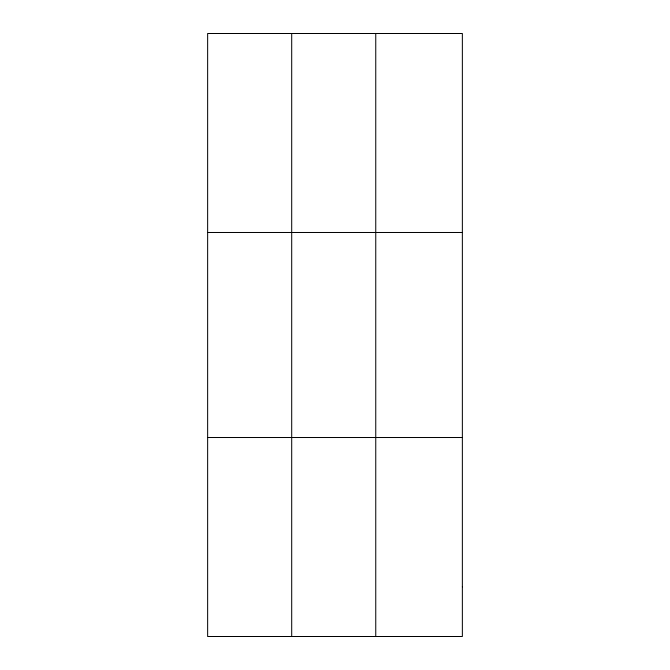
<?xml version="1.0" encoding="UTF-8"?>
<svg xmlns="http://www.w3.org/2000/svg" width="670" height="670" viewBox="0 0 670 670"><rect width="100%" height="100%" fill="white"/><g stroke="black" fill="none" stroke-linecap="round" stroke-linejoin="round"><path stroke-width="1" d="M291.701 33.5L291.701 636.5M375.753 33.5L375.753 636.5M207.641 232.49L462.359 232.49M207.641 437.51L462.359 437.51M462.359 586.753L462.359 636.5L207.641 636.5L207.641 33.5L462.359 33.5L462.359 586.753"/></g></svg>
